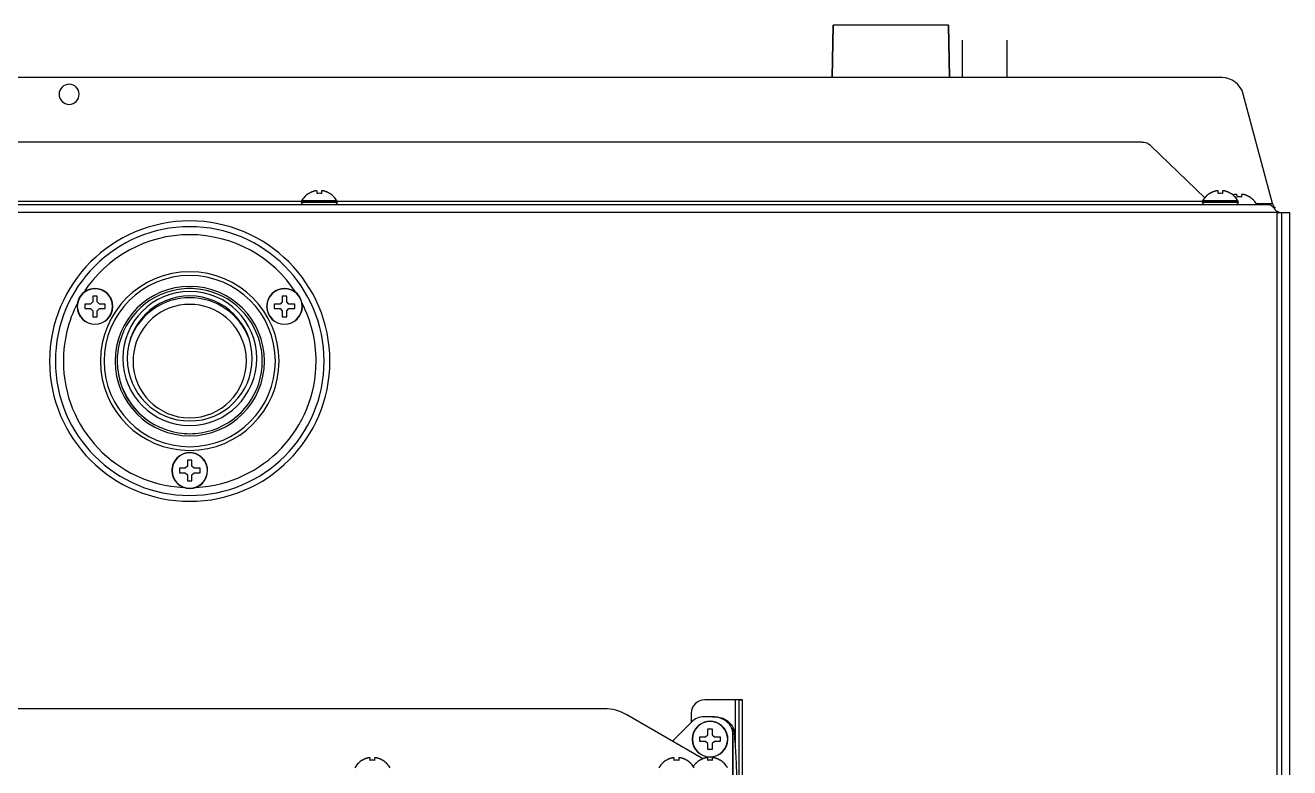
# Model space of a CAD drawing. Header units: millimetres. Extents: x -1584 to 3730, y -1918 to 2655.
# Drawn here: x 643.7 to 926.9, y -1151.9 to -985.7 of the extents above; entities that cross this region are included whole.
import ezdxf

# ---------------------------------------------------------------- set-up
doc = ezdxf.new("R2010")
doc.units = ezdxf.units.MM
doc.header["$LTSCALE"] = 65.395
doc.layers.get('0').update_dxf_attribs({"linetype": 'CONTINUOUS'})
doc.layers.add('ASSI', color=7, linetype='CONTINUOUS')
doc.layers.add('GEOM', color=7, linetype='CONTINUOUS')

msp = doc.modelspace()

# ---------------------------------------------------------------- linework, layer by layer
at = {"linetype": 'Continuous'}
for p, q in [((824.64, -985.66), (824.44, -997.36)), ((824.44, -997.36), (824.64, -985.66)), ((825.25, -985.66), (824.64, -985.66)), ((829.56, -985.66), (825.25, -985.66)), ((845.56, -985.66), (829.56, -985.66)), ((849.87, -985.66), (845.56, -985.66)), ((850.48, -985.66), (849.87, -985.66)), ((850.48, -985.66), (850.67, -997.36)), ((850.67, -997.36), (850.48, -985.66)), ((853.56, -997.36), (853.56, -988.98)), ((853.56, -997.36), (853.56, -988.98)), ((863.56, -997.36), (863.56, -988.98)), ((863.56, -997.36), (863.56, -988.98)), ((707.26, -1023.31), (707.26, -1023.28)), ((709.06, -1023.31), (709.06, -1022.76)), ((710.06, -1022.76), (710.06, -1023.31)), ((711.86, -1023.28), (711.86, -1023.31)), ((909.01, -1023.31), (909.01, -1023.28)), ((910.81, -1023.31), (910.81, -1022.76)), ((911.81, -1022.76), (911.81, -1023.31)), ((913.61, -1023.28), (913.61, -1023.31)), ((915.06, -1024.11), (915.06, -1023.56)), ((916.06, -1023.56), (916.06, -1024.11)), ((917.86, -1024.08), (917.86, -1024.11)), ((658.84, -1046.31), (658.84, -1046.59)), ((659.84, -1046.31), (658.84, -1046.31)), ((658.84, -1046.59), (658.84, -1047.09)), ((658.84, -1047.09), (658.84, -1047.61)), ((659.84, -1046.59), (659.84, -1046.31)), ((659.84, -1047.09), (659.84, -1046.59)), ((659.84, -1047.61), (659.84, -1047.09)), ((701.28, -1046.31), (701.28, -1046.59)), ((702.28, -1046.31), (701.28, -1046.31)), ((701.28, -1046.59), (701.28, -1047.09)), ((701.28, -1047.09), (701.28, -1047.61)), ((702.28, -1046.59), (702.28, -1046.31)), ((702.28, -1047.09), (702.28, -1046.59)), ((702.28, -1047.61), (702.28, -1047.09)), ((657.04, -1048.11), (657.04, -1048.61)), ((657.32, -1048.11), (657.04, -1048.11)), ((657.04, -1048.61), (657.04, -1049.11)), ((657.04, -1049.11), (657.32, -1049.11)), ((657.82, -1048.11), (657.32, -1048.11)), ((657.32, -1049.11), (657.82, -1049.11)), ((658.34, -1048.11), (657.82, -1048.11)), ((657.82, -1049.11), (658.34, -1049.11)), ((658.84, -1047.61), (658.34, -1048.11)), ((658.34, -1049.11), (658.84, -1049.61)), ((658.84, -1049.61), (658.84, -1050.13)), ((658.84, -1050.13), (658.84, -1050.63)), ((660.34, -1048.11), (659.84, -1047.61)), ((659.84, -1049.61), (660.34, -1049.11)), ((659.84, -1050.13), (659.84, -1049.61)), ((659.84, -1050.63), (659.84, -1050.13)), ((660.86, -1048.11), (660.34, -1048.11)), ((660.34, -1049.11), (660.86, -1049.11)), ((661.36, -1048.11), (660.86, -1048.11)), ((660.86, -1049.11), (661.36, -1049.11)), ((661.64, -1048.11), (661.36, -1048.11)), ((661.36, -1049.11), (661.64, -1049.11)), ((661.64, -1048.61), (661.64, -1048.11)), ((661.64, -1049.11), (661.64, -1048.61)), ((699.48, -1048.11), (699.48, -1048.61)), ((699.76, -1048.11), (699.48, -1048.11)), ((699.48, -1048.61), (699.48, -1049.11)), ((699.48, -1049.11), (699.76, -1049.11)), ((700.26, -1048.11), (699.76, -1048.11)), ((699.76, -1049.11), (700.26, -1049.11)), ((700.78, -1048.11), (700.26, -1048.11)), ((700.26, -1049.11), (700.78, -1049.11)), ((701.28, -1047.61), (700.78, -1048.11)), ((700.78, -1049.11), (701.28, -1049.61)), ((701.28, -1049.61), (701.28, -1050.13)), ((701.28, -1050.13), (701.28, -1050.63)), ((702.78, -1048.11), (702.28, -1047.61)), ((702.28, -1049.61), (702.78, -1049.11)), ((702.28, -1050.13), (702.28, -1049.61)), ((702.28, -1050.63), (702.28, -1050.13)), ((703.3, -1048.11), (702.78, -1048.11)), ((702.78, -1049.11), (703.3, -1049.11)), ((703.8, -1048.11), (703.3, -1048.11)), ((703.3, -1049.11), (703.8, -1049.11)), ((704.08, -1048.11), (703.8, -1048.11)), ((703.8, -1049.11), (704.08, -1049.11)), ((704.08, -1048.61), (704.08, -1048.11)), ((704.08, -1049.11), (704.08, -1048.61)), ((658.84, -1050.63), (658.84, -1050.91)), ((658.84, -1050.91), (659.84, -1050.91)), ((659.84, -1050.91), (659.84, -1050.63)), ((701.28, -1050.63), (701.28, -1050.91)), ((701.28, -1050.91), (702.28, -1050.91)), ((702.28, -1050.91), (702.28, -1050.63)), ((680.06, -1083.06), (680.06, -1083.34)), ((681.06, -1083.06), (680.06, -1083.06)), ((680.06, -1083.34), (680.06, -1083.84)), ((680.06, -1083.84), (680.06, -1084.36)), ((681.06, -1083.34), (681.06, -1083.06)), ((681.06, -1083.84), (681.06, -1083.34)), ((681.06, -1084.36), (681.06, -1083.84)), ((678.26, -1084.86), (678.26, -1085.36)), ((678.54, -1084.86), (678.26, -1084.86)), ((678.26, -1085.36), (678.26, -1085.86)), ((678.26, -1085.86), (678.54, -1085.86)), ((679.04, -1084.86), (678.54, -1084.86)), ((678.54, -1085.86), (679.04, -1085.86)), ((679.56, -1084.86), (679.04, -1084.86)), ((679.04, -1085.86), (679.56, -1085.86)), ((680.06, -1084.36), (679.56, -1084.86)), ((679.56, -1085.86), (680.06, -1086.36)), ((680.06, -1086.36), (680.06, -1086.88)), ((680.06, -1086.88), (680.06, -1087.38)), ((681.56, -1084.86), (681.06, -1084.36)), ((681.06, -1086.36), (681.56, -1085.86)), ((681.06, -1086.88), (681.06, -1086.36)), ((681.06, -1087.38), (681.06, -1086.88)), ((682.08, -1084.86), (681.56, -1084.86)), ((681.56, -1085.86), (682.08, -1085.86)), ((682.58, -1084.86), (682.08, -1084.86)), ((682.08, -1085.86), (682.58, -1085.86)), ((682.86, -1084.86), (682.58, -1084.86)), ((682.58, -1085.86), (682.86, -1085.86)), ((682.86, -1085.36), (682.86, -1084.86)), ((682.86, -1085.86), (682.86, -1085.36)), ((680.06, -1087.38), (680.06, -1087.66)), ((680.06, -1087.66), (681.06, -1087.66)), ((681.06, -1087.66), (681.06, -1087.38)), ((803.56, -1136.71), (804.36, -1136.71)), ((796.56, -1143.21), (797.56, -1143.21)), ((796.56, -1143.99), (796.56, -1143.21)), ((797.56, -1143.21), (797.56, -1143.99)), ((794.76, -1145.01), (795.54, -1145.01)), ((794.76, -1145.51), (794.76, -1145.01)), ((794.76, -1146.01), (794.76, -1145.51)), ((795.54, -1146.01), (794.76, -1146.01)), ((795.54, -1145.01), (796.06, -1145.01)), ((796.06, -1146.01), (795.54, -1146.01)), ((796.06, -1145.01), (796.56, -1144.51)), ((796.56, -1146.51), (796.06, -1146.01)), ((796.56, -1144.51), (796.56, -1143.99)), ((796.56, -1147.03), (796.56, -1146.51)), ((797.56, -1143.99), (797.56, -1144.51)), ((797.56, -1144.51), (798.06, -1145.01)), ((798.06, -1146.01), (797.56, -1146.51)), ((797.56, -1146.51), (797.56, -1147.03)), ((798.06, -1145.01), (798.58, -1145.01)), ((798.58, -1146.01), (798.06, -1146.01)), ((798.58, -1145.01), (799.36, -1145.01)), ((799.36, -1146.01), (798.58, -1146.01)), ((799.36, -1145.01), (799.36, -1145.51)), ((799.36, -1145.51), (799.36, -1146.01)), ((796.56, -1147.81), (796.56, -1147.03)), ((797.56, -1147.81), (796.56, -1147.81)), ((797.56, -1147.03), (797.56, -1147.81)), ((719.16, -1150.26), (719.16, -1150.23)), ((720.96, -1150.26), (720.96, -1149.71)), ((721.96, -1149.71), (721.96, -1150.26)), ((723.76, -1150.23), (723.76, -1150.26)), ((787.26, -1150.26), (787.26, -1150.23)), ((789.06, -1150.26), (789.06, -1149.71)), ((790.06, -1149.71), (790.06, -1150.26)), ((791.86, -1150.23), (791.86, -1150.26)), ((794.76, -1150.26), (794.76, -1150.23)), ((796.56, -1150.26), (796.56, -1149.71)), ((797.56, -1149.71), (797.56, -1150.26)), ((799.36, -1150.23), (799.36, -1150.26))]:
    msp.add_line(p, q, dxfattribs=at)
for centre, radius, start, end in [((709.76, -1027.38), 4.8, 136.8234, 149.6988), ((709.76, -1027.38), 4.8, 132.8346, 136.8234), ((709.76, -1027.38), 4.8, 121.6201, 132.8346), ((709.76, -1027.38), 4.8, 121.3727, 121.6201), ((709.75, -1027.37), 4.75, 118.9687, 121.5341), ((709.74, -1027.36), 4.75, 118.0074, 118.9684), ((709.74, -1027.36), 4.75, 116.6813, 118.0074), ((709.74, -1027.36), 4.74, 115.5402, 116.6812), ((709.74, -1027.35), 4.74, 114.5722, 115.5402), ((709.74, -1027.35), 4.73, 113.3175, 114.5722), ((709.73, -1027.34), 4.73, 112.5474, 113.3174), ((709.73, -1027.34), 4.72, 111.0025, 112.5476), ((709.73, -1027.33), 4.72, 110.5181, 111.0023), ((709.73, -1027.32), 4.7, 108.4656, 110.5187), ((709.72, -1027.3), 4.68, 107.3773, 108.465), ((709.71, -1027.29), 4.67, 106.3949, 107.3772), ((709.71, -1027.26), 4.64, 104.3176, 106.3964), ((708.81, -1024.75), 2.01, 95.2585, 97.2741), ((708.81, -1024.73), 1.98, 94.6009, 95.2558), ((708.81, -1024.72), 1.97, 93.2167, 94.6016), ((708.81, -1024.71), 1.96, 92.3765, 93.2159), ((708.81, -1024.7), 1.95, 91.1545, 92.3767), ((708.81, -1024.7), 1.95, 90.1995, 91.1541), ((708.81, -1024.7), 1.95, 89.0741, 90.1995), ((708.81, -1024.7), 1.95, 88.0037, 89.0738), ((708.81, -1024.71), 1.96, 86.9771, 88.0037), ((708.81, -1024.72), 1.97, 85.714, 86.9766), ((708.81, -1024.73), 1.98, 84.8627, 85.7144), ((708.8, -1024.75), 2.01, 82.7256, 84.8598), ((709.56, -1027.08), 3.8, 82.4351, 97.5649), ((710.31, -1024.75), 2.01, 95.1401, 97.2744), ((710.31, -1024.73), 1.98, 94.2856, 95.1372), ((710.31, -1024.72), 1.97, 93.0233, 94.286), ((710.31, -1024.71), 1.96, 91.9964, 93.0228), ((710.31, -1024.7), 1.95, 90.9261, 91.9964), ((710.31, -1024.7), 1.95, 89.8006, 90.9258), ((710.31, -1024.7), 1.95, 88.8459, 89.8005), ((710.31, -1024.7), 1.96, 87.6234, 88.8455), ((710.31, -1024.71), 1.96, 86.7841, 87.6235), ((710.31, -1024.72), 1.97, 85.3984, 86.7833), ((710.31, -1024.73), 1.98, 84.7442, 85.3991), ((710.3, -1024.75), 2.01, 82.7259, 84.7415), ((709.41, -1027.26), 4.64, 73.6036, 75.6824), ((709.4, -1027.29), 4.67, 72.6228, 73.6051), ((709.4, -1027.3), 4.68, 71.535, 72.6227), ((709.39, -1027.32), 4.7, 69.4813, 71.5344), ((709.39, -1027.33), 4.72, 68.9977, 69.4819), ((709.39, -1027.34), 4.72, 67.4524, 68.9975), ((709.38, -1027.34), 4.73, 66.6826, 67.4526), ((709.38, -1027.35), 4.73, 65.4278, 66.6825), ((709.38, -1027.35), 4.74, 64.4598, 65.4278), ((709.38, -1027.36), 4.74, 63.3188, 64.4598), ((709.38, -1027.36), 4.75, 61.9926, 63.3187), ((709.37, -1027.36), 4.75, 61.0316, 61.9926), ((709.37, -1027.37), 4.75, 58.4659, 61.0313), ((709.36, -1027.38), 4.8, 58.3799, 58.6273), ((709.36, -1027.38), 4.8, 47.1654, 58.3799), ((709.36, -1027.38), 4.8, 43.1766, 47.1654), ((709.36, -1027.38), 4.8, 30.3012, 43.1766), ((911.51, -1027.38), 4.8, 136.8234, 149.6988), ((911.51, -1027.38), 4.8, 132.8346, 136.8234), ((911.51, -1027.38), 4.8, 121.6201, 132.8346), ((911.51, -1027.38), 4.8, 121.3727, 121.6201), ((911.5, -1027.37), 4.75, 118.9687, 121.5341), ((911.49, -1027.36), 4.75, 118.0074, 118.9684), ((911.49, -1027.36), 4.75, 116.6813, 118.0074), ((911.49, -1027.36), 4.74, 115.5402, 116.6812), ((911.49, -1027.35), 4.74, 114.5722, 115.5402), ((911.49, -1027.35), 4.73, 113.3175, 114.5722), ((911.48, -1027.34), 4.73, 112.5474, 113.3174), ((911.48, -1027.34), 4.72, 111.0025, 112.5476), ((911.48, -1027.33), 4.72, 110.5181, 111.0023), ((911.48, -1027.32), 4.7, 108.4656, 110.5187), ((911.47, -1027.3), 4.68, 107.3773, 108.465), ((911.46, -1027.29), 4.67, 106.3949, 107.3772), ((911.46, -1027.26), 4.64, 104.3176, 106.3964), ((910.56, -1024.75), 2.01, 95.2585, 97.2741), ((910.56, -1024.73), 1.98, 94.6009, 95.2558), ((910.56, -1024.72), 1.97, 93.2167, 94.6016), ((910.56, -1024.71), 1.96, 92.3765, 93.2159), ((910.56, -1024.7), 1.95, 91.1545, 92.3767), ((910.56, -1024.7), 1.95, 90.1995, 91.1541), ((910.56, -1024.7), 1.95, 89.0741, 90.1995), ((910.56, -1024.7), 1.95, 88.0037, 89.0738), ((910.56, -1024.71), 1.96, 86.9771, 88.0037), ((910.56, -1024.72), 1.97, 85.714, 86.9766), ((910.56, -1024.73), 1.98, 84.8627, 85.7144), ((910.55, -1024.75), 2.01, 82.7256, 84.8598), ((911.31, -1027.08), 3.8, 82.4351, 97.5649), ((912.06, -1024.75), 2.01, 95.1401, 97.2744), ((912.06, -1024.73), 1.98, 94.2856, 95.1372), ((912.06, -1024.72), 1.97, 93.0233, 94.286), ((912.06, -1024.71), 1.96, 91.9964, 93.0228), ((912.06, -1024.7), 1.95, 90.9261, 91.9964), ((912.06, -1024.7), 1.95, 89.8006, 90.9258), ((912.06, -1024.7), 1.95, 88.8459, 89.8005), ((912.06, -1024.7), 1.96, 87.6234, 88.8455), ((912.06, -1024.71), 1.96, 86.7841, 87.6235), ((912.06, -1024.72), 1.97, 85.3984, 86.7833), ((912.06, -1024.73), 1.98, 84.7442, 85.3991), ((912.05, -1024.75), 2.01, 82.7259, 84.7415), ((911.16, -1027.26), 4.64, 73.6036, 75.6824), ((911.15, -1027.29), 4.67, 72.6228, 73.6051), ((911.15, -1027.3), 4.68, 71.535, 72.6227), ((911.14, -1027.32), 4.7, 69.4813, 71.5344), ((911.14, -1027.33), 4.72, 68.9977, 69.4819), ((911.14, -1027.34), 4.72, 67.4524, 68.9975), ((911.13, -1027.34), 4.73, 66.6826, 67.4526), ((911.13, -1027.35), 4.73, 65.4278, 66.6825), ((911.13, -1027.35), 4.74, 64.4598, 65.4278), ((911.13, -1027.36), 4.74, 63.3188, 64.4598), ((911.13, -1027.36), 4.75, 61.9926, 63.3187), ((911.12, -1027.36), 4.75, 61.0316, 61.9926), ((911.12, -1027.37), 4.75, 58.4659, 61.0313), ((911.11, -1027.38), 4.8, 58.3799, 58.6273), ((911.11, -1027.38), 4.8, 47.1654, 58.3799), ((915.72, -1028.11), 4.7, 108.465, 109.4988), ((915.72, -1028.1), 4.68, 107.3773, 108.465), ((915.71, -1028.09), 4.67, 106.3949, 107.3772), ((911.11, -1027.38), 4.8, 43.1766, 47.1654), ((915.71, -1028.06), 4.64, 104.3176, 106.3964), ((914.81, -1025.55), 2.01, 95.2585, 97.2741), ((911.11, -1027.38), 4.8, 30.3012, 43.1766), ((914.81, -1025.53), 1.98, 94.6009, 95.2558), ((914.81, -1025.52), 1.97, 93.2167, 94.6016), ((914.81, -1025.51), 1.96, 92.3765, 93.2159), ((914.81, -1025.5), 1.95, 91.1545, 92.3767), ((914.81, -1025.5), 1.95, 90.1995, 91.1541), ((914.81, -1025.5), 1.95, 89.0741, 90.1995), ((914.81, -1025.5), 1.95, 88.0037, 89.0738), ((914.81, -1025.51), 1.96, 86.9771, 88.0037), ((914.81, -1025.52), 1.97, 85.714, 86.9766), ((914.81, -1025.53), 1.98, 84.8627, 85.7144), ((914.8, -1025.55), 2.01, 82.7256, 84.8598), ((915.56, -1027.88), 3.8, 82.4351, 97.5649), ((916.31, -1025.55), 2.01, 95.1401, 97.2744), ((916.31, -1025.53), 1.98, 94.2856, 95.1372), ((916.31, -1025.52), 1.97, 93.0233, 94.286), ((916.31, -1025.51), 1.96, 91.9964, 93.0228), ((916.31, -1025.5), 1.95, 90.9261, 91.9964), ((916.31, -1025.5), 1.95, 89.8006, 90.9258), ((916.31, -1025.5), 1.95, 88.8459, 89.8005), ((916.31, -1025.5), 1.96, 87.6234, 88.8455), ((916.31, -1025.51), 1.96, 86.7841, 87.6235), ((916.31, -1025.52), 1.97, 85.3984, 86.7833), ((916.31, -1025.53), 1.98, 84.7442, 85.3991), ((916.3, -1025.55), 2.01, 82.7259, 84.7415), ((915.41, -1028.06), 4.64, 73.6036, 75.6824), ((915.4, -1028.09), 4.67, 72.6228, 73.6051), ((915.4, -1028.1), 4.68, 71.535, 72.6227), ((915.39, -1028.12), 4.7, 69.4813, 71.5344), ((915.39, -1028.13), 4.72, 68.9977, 69.4819), ((915.39, -1028.14), 4.72, 67.4524, 68.9975), ((915.38, -1028.14), 4.73, 66.6826, 67.4526), ((915.38, -1028.15), 4.73, 65.4278, 66.6825), ((915.38, -1028.15), 4.74, 64.4598, 65.4278), ((915.38, -1028.16), 4.74, 63.3188, 64.4598), ((915.38, -1028.16), 4.75, 61.9926, 63.3187), ((915.37, -1028.16), 4.75, 61.0316, 61.9926), ((915.37, -1028.17), 4.75, 58.4659, 61.0313), ((915.36, -1028.18), 4.8, 58.3799, 58.6273), ((915.36, -1028.18), 4.8, 47.1654, 58.3799), ((915.36, -1028.18), 4.8, 43.1766, 47.1654), ((915.36, -1028.18), 4.8, 30.3012, 43.1766), ((923.76, -1029.16), 1.8, 62.8861, 84.76), ((680.56, -1060.26), 14, 90, 270), ((680.56, -1060.26), 14, 270, 90), ((721.66, -1154.33), 4.8, 136.8234, 149.6988), ((721.66, -1154.33), 4.8, 132.8346, 136.8234), ((721.66, -1154.33), 4.8, 121.6201, 132.8346), ((721.66, -1154.33), 4.8, 121.3727, 121.6201), ((721.65, -1154.32), 4.75, 118.9687, 121.5341), ((721.64, -1154.31), 4.75, 118.0074, 118.9684), ((721.64, -1154.31), 4.75, 116.6813, 118.0074), ((721.64, -1154.31), 4.74, 115.5402, 116.6812), ((721.64, -1154.3), 4.74, 114.5722, 115.5402), ((721.64, -1154.3), 4.73, 113.3175, 114.5722), ((721.63, -1154.29), 4.73, 112.5474, 113.3174), ((721.63, -1154.29), 4.72, 111.0025, 112.5476), ((721.63, -1154.28), 4.72, 110.5181, 111.0023), ((721.63, -1154.27), 4.7, 108.4656, 110.5187), ((721.62, -1154.25), 4.68, 107.3773, 108.465), ((721.61, -1154.24), 4.67, 106.3949, 107.3772), ((721.61, -1154.21), 4.64, 104.3176, 106.3964), ((720.71, -1151.7), 2.01, 95.2585, 97.2741), ((720.71, -1151.68), 1.98, 94.6009, 95.2558), ((720.71, -1151.67), 1.97, 93.2167, 94.6016), ((720.71, -1151.66), 1.96, 92.3765, 93.2159), ((720.71, -1151.65), 1.95, 91.1545, 92.3767), ((720.71, -1151.65), 1.95, 90.1995, 91.1541), ((720.71, -1151.65), 1.95, 89.0741, 90.1995), ((720.71, -1151.65), 1.95, 88.0037, 89.0738), ((720.71, -1151.66), 1.96, 86.9771, 88.0037), ((720.71, -1151.67), 1.97, 85.714, 86.9766), ((720.71, -1151.68), 1.98, 84.8627, 85.7144), ((720.7, -1151.7), 2.01, 82.7256, 84.8598), ((721.46, -1154.03), 3.8, 82.4351, 97.5649), ((722.21, -1151.7), 2.01, 95.1401, 97.2744), ((722.21, -1151.68), 1.98, 94.2856, 95.1372), ((722.21, -1151.67), 1.97, 93.0233, 94.286), ((722.21, -1151.66), 1.96, 91.9964, 93.0228), ((722.21, -1151.65), 1.95, 90.9261, 91.9964), ((722.21, -1151.65), 1.95, 89.8006, 90.9258), ((722.21, -1151.65), 1.95, 88.8459, 89.8005), ((722.21, -1151.65), 1.96, 87.6234, 88.8455), ((722.21, -1151.66), 1.96, 86.7841, 87.6235), ((722.21, -1151.67), 1.97, 85.3984, 86.7833), ((722.21, -1151.68), 1.98, 84.7442, 85.3991), ((722.2, -1151.7), 2.01, 82.7259, 84.7415), ((721.31, -1154.21), 4.64, 73.6036, 75.6824), ((721.3, -1154.24), 4.67, 72.6228, 73.6051), ((721.3, -1154.25), 4.68, 71.535, 72.6227), ((721.29, -1154.27), 4.7, 69.4813, 71.5344), ((721.29, -1154.28), 4.72, 68.9977, 69.4819), ((721.29, -1154.29), 4.72, 67.4524, 68.9975), ((721.28, -1154.29), 4.73, 66.6826, 67.4526), ((721.28, -1154.3), 4.73, 65.4278, 66.6825), ((721.28, -1154.3), 4.74, 64.4598, 65.4278), ((721.28, -1154.31), 4.74, 63.3188, 64.4598), ((721.28, -1154.31), 4.75, 61.9926, 63.3187), ((721.27, -1154.31), 4.75, 61.0316, 61.9926), ((721.27, -1154.32), 4.75, 58.4659, 61.0313), ((721.26, -1154.33), 4.8, 58.3799, 58.6273), ((721.26, -1154.33), 4.8, 47.1654, 58.3799), ((721.26, -1154.33), 4.8, 43.1766, 47.1654), ((721.26, -1154.33), 4.8, 30.3012, 43.1766), ((789.76, -1154.33), 4.8, 136.8234, 149.6988), ((789.76, -1154.33), 4.8, 132.8346, 136.8234), ((789.76, -1154.33), 4.8, 121.6201, 132.8346), ((789.76, -1154.33), 4.8, 121.3727, 121.6201), ((789.75, -1154.32), 4.75, 118.9687, 121.5341), ((789.74, -1154.31), 4.75, 118.0074, 118.9684), ((789.74, -1154.31), 4.75, 116.6813, 118.0074), ((789.74, -1154.31), 4.74, 115.5402, 116.6812), ((789.74, -1154.3), 4.74, 114.5722, 115.5402), ((789.74, -1154.3), 4.73, 113.3175, 114.5722), ((789.73, -1154.29), 4.73, 112.5474, 113.3174), ((789.73, -1154.29), 4.72, 111.0025, 112.5476), ((789.73, -1154.28), 4.72, 110.5181, 111.0023), ((789.73, -1154.27), 4.7, 108.4656, 110.5187), ((789.72, -1154.25), 4.68, 107.3773, 108.465), ((789.71, -1154.24), 4.67, 106.3949, 107.3772), ((789.71, -1154.21), 4.64, 104.3176, 106.3964), ((788.81, -1151.7), 2.01, 95.2585, 97.2741), ((788.81, -1151.68), 1.98, 94.6009, 95.2558), ((788.81, -1151.67), 1.97, 93.2167, 94.6016), ((788.81, -1151.66), 1.96, 92.3765, 93.2159), ((788.81, -1151.65), 1.95, 91.1545, 92.3767), ((788.81, -1151.65), 1.95, 90.1995, 91.1541), ((788.81, -1151.65), 1.95, 89.0741, 90.1995), ((788.81, -1151.65), 1.95, 88.0037, 89.0738), ((788.81, -1151.66), 1.96, 86.9771, 88.0037), ((788.81, -1151.67), 1.97, 85.714, 86.9766), ((788.81, -1151.68), 1.98, 84.8627, 85.7144), ((788.8, -1151.7), 2.01, 82.7256, 84.8598), ((789.56, -1154.03), 3.8, 82.4351, 97.5649), ((790.31, -1151.7), 2.01, 95.1401, 97.2744), ((790.31, -1151.68), 1.98, 94.2856, 95.1372), ((790.31, -1151.67), 1.97, 93.0233, 94.286), ((790.31, -1151.66), 1.96, 91.9964, 93.0228), ((790.31, -1151.65), 1.95, 90.9261, 91.9964), ((790.31, -1151.65), 1.95, 89.8006, 90.9258), ((790.31, -1151.65), 1.95, 88.8459, 89.8005), ((790.31, -1151.65), 1.96, 87.6234, 88.8455), ((790.31, -1151.66), 1.96, 86.7841, 87.6235), ((790.31, -1151.67), 1.97, 85.3984, 86.7833), ((790.31, -1151.68), 1.98, 84.7442, 85.3991), ((790.3, -1151.7), 2.01, 82.7259, 84.7415), ((789.41, -1154.21), 4.64, 73.6036, 75.6824), ((789.4, -1154.24), 4.67, 72.6228, 73.6051), ((789.4, -1154.25), 4.68, 71.535, 72.6227), ((789.39, -1154.27), 4.7, 69.4813, 71.5344), ((789.39, -1154.28), 4.72, 68.9977, 69.4819), ((789.39, -1154.29), 4.72, 67.4524, 68.9975), ((789.38, -1154.29), 4.73, 66.6826, 67.4526), ((789.38, -1154.3), 4.73, 65.4278, 66.6825), ((789.38, -1154.3), 4.74, 64.4598, 65.4278), ((789.38, -1154.31), 4.74, 63.3188, 64.4598), ((789.38, -1154.31), 4.75, 61.9926, 63.3187), ((789.37, -1154.31), 4.75, 61.0316, 61.9926), ((789.37, -1154.32), 4.75, 58.4659, 61.0313), ((789.36, -1154.33), 4.8, 58.3799, 58.6273), ((789.36, -1154.33), 4.8, 47.1654, 58.3799), ((789.36, -1154.33), 4.8, 43.1766, 47.1654), ((789.36, -1154.33), 4.8, 30.3012, 43.1766), ((797.26, -1154.33), 4.8, 136.8234, 145.7416), ((797.26, -1154.33), 4.8, 132.8346, 136.8234), ((797.26, -1154.33), 4.8, 121.6201, 132.8346), ((797.26, -1154.33), 4.8, 121.3727, 121.6201), ((797.25, -1154.32), 4.75, 118.9687, 121.5341), ((797.24, -1154.31), 4.75, 118.0074, 118.9684), ((797.24, -1154.31), 4.75, 116.6813, 118.0074), ((797.24, -1154.31), 4.74, 115.5402, 116.6812), ((797.24, -1154.3), 4.74, 114.5722, 115.5402), ((797.24, -1154.3), 4.73, 113.3175, 114.5722), ((797.23, -1154.29), 4.73, 112.5474, 113.3174), ((797.23, -1154.29), 4.72, 111.0025, 112.5476), ((797.23, -1154.28), 4.72, 110.5181, 111.0023), ((797.23, -1154.27), 4.7, 108.4656, 110.5187), ((797.22, -1154.25), 4.68, 107.3773, 108.465), ((797.21, -1154.24), 4.67, 106.3949, 107.3772), ((797.21, -1154.21), 4.64, 104.3176, 106.3964), ((796.31, -1151.7), 2.01, 95.2585, 97.2741), ((796.31, -1151.68), 1.98, 94.6009, 95.2558), ((796.31, -1151.67), 1.97, 93.2167, 94.6016), ((796.31, -1151.66), 1.96, 92.3765, 93.2159), ((796.31, -1151.65), 1.95, 91.1545, 92.3767), ((796.31, -1151.65), 1.95, 90.1995, 91.1541), ((796.31, -1151.65), 1.95, 89.0741, 90.1995), ((796.31, -1151.65), 1.95, 88.0037, 89.0738), ((796.31, -1151.66), 1.96, 86.9771, 88.0037), ((796.31, -1151.67), 1.97, 85.714, 86.9766), ((796.31, -1151.68), 1.98, 84.8627, 85.7144), ((796.3, -1151.7), 2.01, 82.7256, 84.8598), ((797.06, -1154.03), 3.8, 82.4351, 97.5649), ((797.81, -1151.7), 2.01, 95.1401, 97.2744), ((797.81, -1151.68), 1.98, 94.2856, 95.1372), ((797.81, -1151.67), 1.97, 93.0233, 94.286), ((797.81, -1151.66), 1.96, 91.9964, 93.0228), ((797.81, -1151.65), 1.95, 90.9261, 91.9964), ((797.81, -1151.65), 1.95, 89.8006, 90.9258), ((797.81, -1151.65), 1.95, 88.8459, 89.8005), ((797.81, -1151.65), 1.96, 87.6234, 88.8455), ((797.81, -1151.66), 1.96, 86.7841, 87.6235), ((797.81, -1151.67), 1.97, 85.3984, 86.7833), ((797.81, -1151.68), 1.98, 84.7442, 85.3991), ((797.8, -1151.7), 2.01, 82.7259, 84.7415), ((796.91, -1154.21), 4.64, 73.6036, 75.6824), ((796.9, -1154.24), 4.67, 72.6228, 73.6051), ((796.9, -1154.25), 4.68, 71.535, 72.6227), ((796.89, -1154.27), 4.7, 69.4813, 71.5344), ((796.89, -1154.28), 4.72, 68.9977, 69.4819), ((796.89, -1154.29), 4.72, 67.4524, 68.9975), ((796.88, -1154.29), 4.73, 66.6826, 67.4526), ((796.88, -1154.3), 4.73, 65.4278, 66.6825), ((796.88, -1154.3), 4.74, 64.4598, 65.4278), ((796.88, -1154.31), 4.74, 63.3188, 64.4598), ((796.88, -1154.31), 4.75, 61.9926, 63.3187), ((796.87, -1154.31), 4.75, 61.0316, 61.9926), ((796.87, -1154.32), 4.75, 58.4659, 61.0313), ((796.86, -1154.33), 4.8, 58.3799, 58.6273), ((796.86, -1154.33), 4.8, 47.1654, 58.3799), ((796.86, -1154.33), 4.8, 43.1766, 47.1654), ((796.86, -1154.33), 4.8, 30.3012, 43.1766)]:
    msp.add_arc(centre, radius, start, end, dxfattribs=at)
at = {"layer": 'ASSI', "linetype": 'Continuous'}
for p, q in [((705.56, -1025.36), (705.56, -1025.16)), ((705.56, -1025.16), (705.56, -1025.36)), ((713.56, -1025.16), (705.56, -1025.16)), ((713.56, -1025.36), (705.56, -1025.36)), ((713.5, -1024.96), (705.61, -1024.96)), ((713.56, -1025.36), (713.56, -1025.16)), ((713.56, -1025.16), (713.56, -1025.36)), ((907.31, -1025.36), (907.31, -1025.16)), ((907.31, -1025.16), (907.31, -1025.36)), ((915.31, -1025.16), (907.31, -1025.16)), ((915.31, -1025.36), (907.31, -1025.36)), ((915.25, -1024.96), (907.36, -1024.96)), ((915.31, -1025.36), (915.31, -1025.16)), ((915.31, -1025.16), (915.31, -1025.36))]:
    msp.add_line(p, q, dxfattribs=at)
for centre, radius, start, end in [((653.56, -1001.11), 2.25, 0, 180), ((653.56, -1001.11), 2.25, 180, 360), ((709.76, -1027.38), 4.8, 136.8073, 149.6988), ((709.76, -1027.38), 4.8, 132.8489, 136.8073), ((709.76, -1027.38), 4.8, 121.5971, 132.8489), ((709.76, -1027.38), 4.8, 121.3727, 121.5971), ((709.36, -1027.38), 4.8, 58.4029, 58.6273), ((709.36, -1027.38), 4.8, 47.1511, 58.4029), ((709.36, -1027.38), 4.8, 43.1927, 47.1511), ((709.36, -1027.38), 4.8, 30.3012, 43.1927), ((911.51, -1027.38), 4.8, 136.8073, 149.6988), ((911.51, -1027.38), 4.8, 132.8489, 136.8073), ((911.51, -1027.38), 4.8, 121.5971, 132.8489), ((911.51, -1027.38), 4.8, 121.3727, 121.5971), ((911.11, -1027.38), 4.8, 58.4029, 58.6273), ((911.11, -1027.38), 4.8, 47.1511, 58.4029), ((911.11, -1027.38), 4.8, 43.1927, 47.1511), ((911.11, -1027.38), 4.8, 30.3012, 43.1927), ((915.36, -1028.18), 4.8, 58.4029, 58.6273), ((915.36, -1028.18), 4.8, 47.1511, 58.4029), ((915.36, -1028.18), 4.8, 43.1927, 47.1511), ((915.36, -1028.18), 4.8, 30.3012, 43.1927), ((705.96, -1025.16), 0.4, 166.5241, 180), ((705.96, -1025.16), 0.4, 166.5416, 180), ((705.96, -1025.36), 0.4, 180, 206.9216), ((705.96, -1025.36), 0.4, 180, 207.0781), ((705.96, -1025.16), 0.4, 163.1747, 166.5241), ((705.96, -1025.16), 0.4, 163.1573, 166.5416), ((705.96, -1025.16), 0.4, 149.6988, 163.1747), ((705.96, -1025.16), 0.4, 149.6988, 163.1573), ((705.96, -1025.36), 0.4, 206.9216, 215.0721), ((705.96, -1025.36), 0.4, 207.0781, 214.9282), ((705.96, -1025.36), 0.4, 215.0721, 234.9279), ((705.96, -1025.36), 0.4, 214.9282, 235.0718), ((705.96, -1025.36), 0.4, 234.9279, 243.0784), ((705.96, -1025.36), 0.4, 235.0718, 242.9219), ((705.96, -1025.36), 0.4, 243.0784, 270), ((705.96, -1025.36), 0.4, 242.9219, 270), ((713.16, -1025.36), 0.4, 270, 296.9216), ((713.16, -1025.36), 0.4, 270, 297.0781), ((713.16, -1025.36), 0.4, 296.9216, 305.0721), ((713.16, -1025.36), 0.4, 297.0781, 304.9282), ((713.16, -1025.36), 0.4, 305.0721, 324.9279), ((713.16, -1025.36), 0.4, 304.9282, 325.0718), ((713.16, -1025.36), 0.4, 324.9279, 333.0784), ((713.16, -1025.36), 0.4, 325.0718, 332.9219), ((713.16, -1025.16), 0.4, 16.8253, 30.3012), ((713.16, -1025.16), 0.4, 16.8427, 30.3012), ((713.16, -1025.36), 0.4, 332.9219, 360), ((713.16, -1025.36), 0.4, 333.0784, 360), ((713.16, -1025.16), 0.4, 13.4759, 16.8253), ((713.16, -1025.16), 0.4, 13.4584, 16.8427), ((713.16, -1025.16), 0.4, 0, 13.4759), ((713.16, -1025.16), 0.4, 0, 13.4584), ((907.71, -1025.16), 0.4, 166.5241, 180), ((907.71, -1025.16), 0.4, 166.5416, 180), ((907.71, -1025.36), 0.4, 180, 206.9216), ((907.71, -1025.36), 0.4, 180, 207.0781), ((907.71, -1025.16), 0.4, 163.1747, 166.5241), ((907.71, -1025.16), 0.4, 163.1573, 166.5416), ((907.71, -1025.16), 0.4, 149.6988, 163.1747), ((907.71, -1025.16), 0.4, 149.6988, 163.1573), ((907.71, -1025.36), 0.4, 206.9216, 215.0721), ((907.71, -1025.36), 0.4, 207.0781, 214.9282), ((907.71, -1025.36), 0.4, 215.0721, 234.9279), ((907.71, -1025.36), 0.4, 214.9282, 235.0718), ((907.71, -1025.36), 0.4, 234.9279, 243.0784), ((907.71, -1025.36), 0.4, 235.0718, 242.9219), ((907.71, -1025.36), 0.4, 243.0784, 270), ((907.71, -1025.36), 0.4, 242.9219, 270), ((914.91, -1025.36), 0.4, 270, 296.9216), ((914.91, -1025.36), 0.4, 270, 297.0781), ((914.91, -1025.36), 0.4, 296.9216, 305.0721), ((914.91, -1025.36), 0.4, 297.0781, 304.9282), ((914.91, -1025.36), 0.4, 305.0721, 324.9279), ((914.91, -1025.36), 0.4, 304.9282, 325.0718), ((914.91, -1025.36), 0.4, 324.9279, 333.0784), ((914.91, -1025.36), 0.4, 325.0718, 332.9219), ((914.91, -1025.16), 0.4, 16.8253, 30.3012), ((914.91, -1025.16), 0.4, 16.8427, 30.3012), ((914.91, -1025.36), 0.4, 332.9219, 360), ((914.91, -1025.36), 0.4, 333.0784, 360), ((914.91, -1025.16), 0.4, 13.4759, 16.8253), ((914.91, -1025.16), 0.4, 13.4584, 16.8427), ((914.91, -1025.16), 0.4, 0, 13.4759), ((914.91, -1025.16), 0.4, 0, 13.4584), ((680.56, -1060.86), 30.09, 0, 180), ((680.56, -1060.86), 28.3, 32.6332, 147.3361), ((680.56, -1060.86), 20, 0, 180), ((659.34, -1048.61), 3.95, 0, 180), ((659.34, -1048.61), 4, 16.2728, 163.7272), ((659.34, -1048.61), 4, 16.3063, 163.6937), ((680.56, -1060.86), 16.25, 90, 98.9972), ((680.56, -1060.86), 16.25, 90, 98.9972), ((680.56, -1060.86), 16.25, 81.2006, 90), ((680.56, -1060.86), 16.25, 81.2006, 90), ((701.78, -1048.61), 3.95, 0, 180), ((701.78, -1048.61), 4, 16.2728, 163.7272), ((701.78, -1048.61), 4, 16.3063, 163.6937), ((659.34, -1048.61), 4, 163.7272, 180), ((659.34, -1048.61), 4, 163.7272, 180), ((659.34, -1048.61), 4, 163.6937, 180), ((659.34, -1048.61), 4, 0, 16.2728), ((659.34, -1048.61), 4, 0, 16.3063), ((680.56, -1060.86), 16.25, 98.9972, 174.9482), ((680.56, -1060.86), 16.25, 98.9972, 174.9482), ((680.56, -1060.26), 15, 90, 270), ((680.56, -1060.86), 14.2, 20.4883, 159.5117), ((680.56, -1060.26), 15, 270, 90), ((680.56, -1060.86), 16.25, 9, 81.2006), ((680.56, -1060.86), 16.25, 9, 81.2006), ((701.78, -1048.61), 4, 163.7272, 180), ((701.78, -1048.61), 4, 163.6937, 180), ((701.78, -1048.61), 4, 0, 16.2728), ((701.78, -1048.61), 4, 0, 16.3063), ((680.56, -1060.86), 28.3, 152.7062, 180), ((659.34, -1048.61), 4, 180, 0), ((659.34, -1048.61), 4, 180, 0), ((659.34, -1048.61), 4, 180, 0), ((659.34, -1048.61), 3.95, 180, 0), ((680.56, -1060.86), 12.7, 9.1214, 170.8781), ((701.78, -1048.61), 4, 180, 0), ((701.78, -1048.61), 4, 180, 0), ((701.78, -1048.61), 4, 180, 0), ((701.78, -1048.61), 3.95, 180, 0), ((680.56, -1060.86), 28.3, 0, 27.3129), ((680.56, -1060.86), 12.7, 170.8781, 180), ((680.56, -1060.86), 12.7, 0, 9.1214), ((680.56, -1060.86), 16.25, 0.0685, 9), ((680.56, -1060.86), 16.25, 0.0685, 9), ((680.56, -1060.86), 30.09, 180, 0), ((680.56, -1060.86), 28.3, 180, 267.1008), ((680.56, -1060.86), 20, 180, 0), ((680.56, -1060.86), 16.25, 174.9482, 180), ((680.56, -1060.86), 16.25, 174.9482, 180), ((680.56, -1060.86), 16.25, 180, 180.0685), ((680.56, -1060.86), 16.25, 180, 180.0685), ((680.56, -1060.86), 16.25, 180.0685, 261.2006), ((680.56, -1060.86), 16.25, 180.0685, 261.2006), ((680.56, -1060.86), 12.7, 180, 0), ((680.56, -1060.86), 28.3, 272.9018, 0), ((680.56, -1060.86), 16.25, 354.9482, 0), ((680.56, -1060.86), 16.25, 354.9482, 0), ((680.56, -1060.86), 16.25, 0, 0.0685), ((680.56, -1060.86), 16.25, 0, 0.0685), ((680.56, -1060.86), 16.25, 278.9972, 351), ((680.56, -1060.86), 16.25, 278.9972, 351), ((680.56, -1060.86), 16.25, 351, 354.9482), ((680.56, -1060.86), 16.25, 351, 354.9482), ((680.56, -1060.86), 16.25, 261.2006, 270), ((680.56, -1060.86), 16.25, 261.2006, 270), ((680.56, -1060.86), 16.25, 270, 278.9972), ((680.56, -1060.86), 16.25, 270, 278.9972), ((680.56, -1085.36), 3.95, 0, 180), ((680.56, -1085.36), 4, 16.2728, 163.7272), ((680.56, -1085.36), 4, 16.3063, 163.6937), ((680.56, -1085.36), 4, 163.7272, 180), ((680.56, -1085.36), 4, 163.6937, 180), ((680.56, -1085.36), 4, 0, 16.2728), ((680.56, -1085.36), 4, 0, 16.3063), ((680.56, -1085.36), 4, 180, 0), ((680.56, -1085.36), 4, 180, 0), ((680.56, -1085.36), 4, 180, 0), ((680.56, -1085.36), 3.95, 180, 0), ((680.56, -1060.86), 28.3, 267.1008, 267.2253), ((680.56, -1060.86), 28.3, 272.776, 272.9018), ((797.06, -1145.51), 3.95, 0, 180), ((797.06, -1145.51), 4, 16.2728, 163.7272), ((797.06, -1145.51), 4, 16.3063, 163.6937), ((797.06, -1145.51), 4, 163.7272, 180), ((797.06, -1145.51), 4, 163.7272, 180), ((797.06, -1145.51), 4, 163.6937, 180), ((797.06, -1145.51), 4, 180, 360), ((797.06, -1145.51), 4, 180, 360), ((797.06, -1145.51), 4, 180, 360), ((797.06, -1145.51), 3.95, 180, 360), ((797.06, -1145.51), 4, 0, 16.2728), ((797.06, -1145.51), 4, 0, 16.2728), ((797.06, -1145.51), 4, 0, 16.3063), ((721.66, -1154.33), 4.8, 136.8073, 149.6988), ((721.66, -1154.33), 4.8, 132.8489, 136.8073), ((721.66, -1154.33), 4.8, 121.5971, 132.8489), ((721.66, -1154.33), 4.8, 121.3727, 121.5971), ((721.26, -1154.33), 4.8, 58.4029, 58.6273), ((721.26, -1154.33), 4.8, 47.1511, 58.4029), ((721.26, -1154.33), 4.8, 43.1927, 47.1511), ((721.26, -1154.33), 4.8, 30.3012, 43.1927), ((789.76, -1154.33), 4.8, 136.8073, 149.6988), ((789.76, -1154.33), 4.8, 132.8489, 136.8073), ((789.76, -1154.33), 4.8, 121.5971, 132.8489), ((789.76, -1154.33), 4.8, 121.3727, 121.5971), ((789.36, -1154.33), 4.8, 58.4029, 58.6273), ((789.36, -1154.33), 4.8, 47.1511, 58.4029), ((789.36, -1154.33), 4.8, 43.1927, 47.1511), ((789.36, -1154.33), 4.8, 30.3012, 43.1927), ((797.26, -1154.33), 4.8, 136.8073, 145.7122), ((797.26, -1154.33), 4.8, 132.8489, 136.8073), ((797.26, -1154.33), 4.8, 121.5971, 132.8489), ((797.26, -1154.33), 4.8, 121.3727, 121.5971), ((796.86, -1154.33), 4.8, 58.4029, 58.6273), ((796.86, -1154.33), 4.8, 47.1511, 58.4029), ((796.86, -1154.33), 4.8, 43.1927, 47.1511), ((796.86, -1154.33), 4.8, 30.3012, 43.1927)]:
    msp.add_arc(centre, radius, start, end, dxfattribs=at)
for points, knots in [([(802.16, -1143.92), (802.12, -1143.67), (801.98, -1143.17), (801.63, -1142.48), (801.14, -1141.88), (800.36, -1141.21), (799.19, -1140.65), (798.16, -1140.51), (797.65, -1140.51)], [0, 0, 0, 0, 0.125128, 0.250271, 0.375433, 0.500614, 0.750182, 1, 1, 1, 1]), ([(798.12, -1140.51), (798.53, -1140.51), (799.35, -1140.6), (800.5, -1141.05), (801.49, -1141.79), (801.97, -1142.46), (802.16, -1142.82)], [0, 0, 0, 0, 0.250181, 0.500255, 0.750197, 1, 1, 1, 1])]:
    msp.add_open_spline(points, degree=3, knots=knots, dxfattribs=at)
at = {"layer": 'GEOM', "linetype": 'Continuous'}
for p, q in [((911.63, -997.36), (527.54, -997.36)), ((923.02, -1025.56), (916.46, -1001.06)), ((893.71, -1011.86), (97.41, -1011.86)), ((907.83, -1024.3), (895.83, -1012.71)), ((924.06, -1027.56), (67.06, -1027.56)), ((69.06, -1025.76), (922.06, -1025.76)), ((539.53, -1025.02), (705.58, -1025.02)), ((713.53, -1025.02), (907.33, -1025.02)), ((919.36, -1025.56), (923.02, -1025.56)), ((923.31, -1026.56), (923.56, -1026.56)), ((923.34, -1026.36), (923.56, -1026.36)), ((923.56, -1026.36), (923.56, -1026.56)), ((923.56, -1026.87), (923.56, -1026.56)), ((924.06, -1027.56), (925.06, -1027.56)), ((924.06, -1704.16), (924.06, -1027.56)), ((925.06, -1027.56), (925.53, -1027.56)), ((925.06, -1788.76), (925.06, -1027.56)), ((925.53, -1027.56), (925.99, -1027.56)), ((925.99, -1027.56), (926.06, -1027.56)), ((926.06, -1027.56), (926.86, -1027.56)), ((926.86, -1788.76), (926.86, -1027.56)), ((802.76, -1136.71), (795.86, -1136.71)), ((803.56, -1136.71), (802.76, -1136.71)), ((802.76, -1147.08), (802.76, -1136.71)), ((804.36, -1136.71), (803.56, -1136.71)), ((803.56, -1228.98), (803.56, -1136.71)), ((804.36, -1228.98), (804.36, -1136.71)), ((773.4, -1138.71), (217.72, -1138.71)), ((795.09, -1149.69), (778.4, -1140.05)), ((792.86, -1139.71), (792.86, -1141.68)), ((797.65, -1140.51), (795.72, -1140.51)), ((797.65, -1140.51), (798.12, -1140.51)), ((792.89, -1141.68), (788.62, -1145.95)), ((792.86, -1141.68), (792.86, -1141.71)), ((802.16, -1153.95), (802.16, -1143.92)), ((795.47, -1149.91), (795.09, -1149.69))]:
    msp.add_line(p, q, dxfattribs=at)
for centre, radius, start, end in [((911.63, -1002.36), 5, 15, 90), ((680.56, -1060.86), 31.39, 0, 180), ((680.56, -1060.86), 19.17, 90, 270), ((680.56, -1060.86), 19.17, 270, 90), ((680.56, -1060.86), 16.73, 90, 270), ((680.56, -1060.86), 16.25, 90, 98.9972), ((680.56, -1060.86), 16.73, 270, 90), ((680.56, -1060.86), 16.25, 81.2034, 90), ((680.56, -1060.86), 16.25, 98.9972, 174.9484), ((680.56, -1060.86), 31.39, 180, 0), ((680.56, -1060.86), 16.25, 174.9484, 180.0003), ((680.56, -1060.86), 16.25, 180.0003, 180.068), ((680.56, -1060.86), 16.25, 180.068, 180.1362), ((680.56, -1060.86), 16.25, 180.1362, 261.2034), ((680.56, -1060.86), 16.25, 354.9484, 0.0003), ((680.56, -1060.86), 16.25, 0.068, 0.1362), ((680.56, -1060.86), 16.25, 261.2034, 270), ((795.86, -1139.71), 3, 90, 180), ((773.4, -1148.71), 10, 60, 90), ((795.72, -1144.51), 4, 90, 135), ((-202.76, -1155.23), 1005.02, 0.06908, 0.61366)]:
    msp.add_arc(centre, radius, start, end, dxfattribs=at)
for points, knots in [([(895.83, -1012.71), (895.56, -1012.44), (894.88, -1012.01), (894.1, -1011.86), (893.71, -1011.86)], [0, 0, 0, 0, 0.497708, 1, 1, 1, 1]), ([(922.06, -1025.76), (922.14, -1025.76), (922.32, -1025.78), (922.57, -1025.89), (922.82, -1026.06), (923.17, -1026.38), (923.58, -1026.89), (923.89, -1027.33), (924.06, -1027.56)], [0, 0, 0, 0, 0.090837, 0.18808, 0.296159, 0.416941, 0.693642, 1, 1, 1, 1]), ([(923.02, -1025.56), (923.07, -1025.69), (923.13, -1025.87), (923.22, -1026.11), (923.29, -1026.26), (923.35, -1026.38), (923.42, -1026.48), (923.48, -1026.54), (923.54, -1026.56), (923.56, -1026.56)], [0, 0, 0, 0, 0.346686, 0.50522, 0.646887, 0.767667, 0.865259, 0.940414, 1, 1, 1, 1]), ([(802.16, -1142.82), (802.16, -1142.9), (802.16, -1143.27), (802.16, -1143.63), (802.16, -1143.92)], [0, 0, 0, 0, 0.214047, 1, 1, 1, 1]), ([(802.16, -1142.82), (802.21, -1142.92), (802.39, -1143.33), (802.48, -1143.77), (802.51, -1144.11)], [0, 0, 0, 0, 0.250731, 1, 1, 1, 1]), ([(802.2, -1144.46), (802.23, -1144.43), (802.34, -1144.32), (802.44, -1144.2), (802.51, -1144.11)], [0, 0, 0, 0, 0.258266, 1, 1, 1, 1]), ([(803.06, -1154.51), (803.06, -1152.77), (802.95, -1149.3), (802.67, -1145.84), (802.51, -1144.11)], [0, 0, 0, 0, 0.499375, 1, 1, 1, 1])]:
    msp.add_open_spline(points, degree=3, knots=knots, dxfattribs=at)
msp.add_open_spline([(802.2, -1144.46), (802.2, -1144.28), (802.19, -1144.1), (802.16, -1143.92)], degree=3, dxfattribs=at)

doc.saveas('drawing.dxf')
